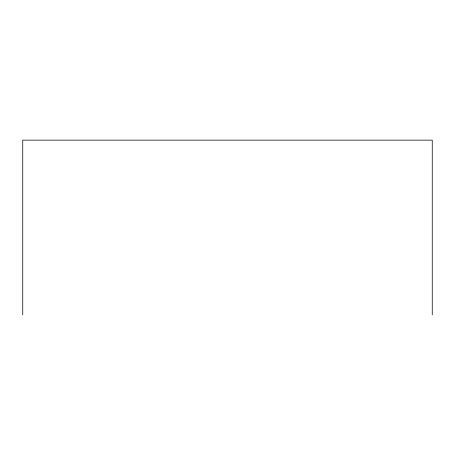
<?xml version="1.0" encoding="UTF-8"?>
<svg xmlns="http://www.w3.org/2000/svg" width="455" height="455" viewBox="0 0 455 455"><rect width="100%" height="100%" fill="white"/><g stroke="black" fill="none" stroke-linecap="round" stroke-linejoin="round"><path stroke-width="0.68" d="M432.25 314.86L432.25 140.14L22.75 140.14L22.75 314.86"/></g></svg>
